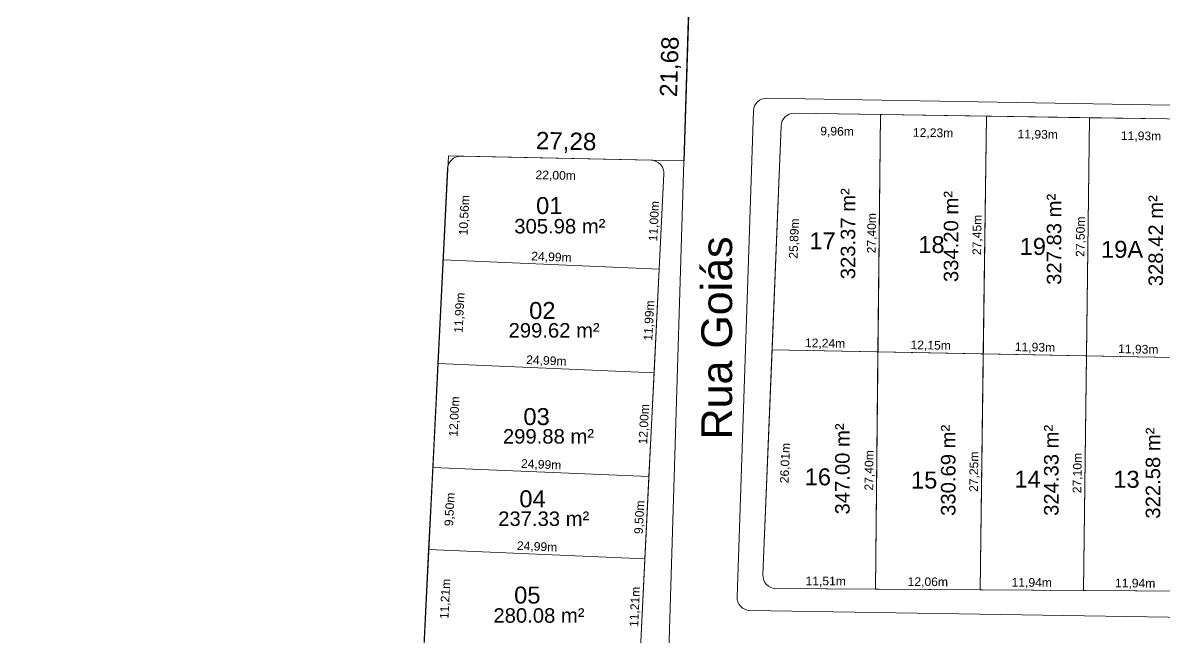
# Model space of a CAD drawing. Header units: metres. Extents: x 3808 to 8215, y 2374 to 6187.
# Drawn here: x 4758 to 4889.8, y 5373.4 to 5444.4 of the extents above; entities that cross this region are included whole.
import ezdxf
from ezdxf.enums import TextEntityAlignment as Align

# ---------------------------------------------------------------- set-up
doc = ezdxf.new("R2010")
doc.units = ezdxf.units.M
for name, color, linetype in [('Areas Lotes', 1, 'Continuous'), ('Calçada', 8, 'Continuous'), ('COTAS', 7, 'Continuous'), ('Lote', 7, 'Continuous'), ('Nome das Ruas', 7, 'Continuous'), ('Nº Lote', 7, 'Continuous'), ('PDF_REGIAO_POLILINHAS', 7, 'Continuous'), ('quadras', 7, 'Continuous')]:
    doc.layers.add(name, color=color, linetype=linetype)
doc.styles.add('Arial', font='arial.ttf')
doc.dimstyles.new('Copy(2) of ISO-25', dxfattribs={"dimtxt": 1, "dimasz": 2.5, "dimexe": 1.25, "dimexo": 0.625, "dimgap": 0.2, "dimtad": 1, "dimtoh": 1, "dimlfac": 1, "dimzin": 1, "dimtxsty": 'Arial', "dimblk": 'NONE', "dimcen": 0, "dimse1": 1, "dimse2": 1, "dimsd1": 1, "dimsd2": 1, "dimclrt": 256, "dimaunit": 1, "dimadec": 3, "dimazin": 0, "dimtfac": 1, "dimtmove": 0, "dimatfit": 3, "dimldrblk": 'NONE', "dimfxl": 1, "dimtolj": 1, "dimtzin": 0, "dimarcsym": 0})
doc.dimstyles.new('COTA 2', dxfattribs={"dimtxt": 1.9, "dimasz": 2.5, "dimexe": 1.25, "dimexo": 0.625, "dimtad": 1, "dimlfac": 1, "dimzin": 1, "dimtxsty": 'Arial', "dimcen": 2.5, "dimse1": 1, "dimse2": 1, "dimsd1": 1, "dimsd2": 1, "dimclrt": 7, "dimadec": 0, "dimazin": 0, "dimtfac": 1, "dimtmove": 0, "dimatfit": 3, "dimfxl": 1, "dimtolj": 1, "dimtzin": 0, "dimarcsym": 0})

# ---------------------------------------------------------------- blocks, each defined once
blk = doc.blocks.new('*D33')
at = {"layer": 'Defpoints', "color": 0, "linetype": 'Continuous', "transparency": 16777216}
for p in [(4844.95, 5379.06), (4856.46, 5378.98), (4856.46, 5378.98)]:
    blk.add_point(p, dxfattribs=at)
at = {"layer": 'COTAS', "linetype": 'Continuous', "lineweight": 5, "transparency": 16777216, "insert": (4850.71, 5379.82), "char_height": 1, "attachment_point": 5, "rotation": 359.6086, "style": 'Arial'}
blk.add_mtext('\\A1;11,51m', dxfattribs=at)
blk = doc.blocks.new('_None')
blk = doc.blocks.new('*D34')
at = {"layer": 'Defpoints', "color": 0, "linetype": 'Continuous', "transparency": 16777216}
for p in [(4856.46, 5378.98), (4868.52, 5378.9), (4868.52, 5378.9)]:
    blk.add_point(p, dxfattribs=at)
at = {"layer": 'COTAS', "linetype": 'Continuous', "lineweight": 5, "transparency": 16777216, "insert": (4862.5, 5379.74), "char_height": 1, "attachment_point": 5, "rotation": 359.6086, "style": 'Arial'}
blk.add_mtext('\\A1;12,06m', dxfattribs=at)
blk = doc.blocks.new('*D35')
at = {"layer": 'Defpoints', "color": 0, "linetype": 'Continuous', "transparency": 16777216}
for p in [(4868.52, 5378.9), (4880.46, 5378.82), (4880.46, 5378.82)]:
    blk.add_point(p, dxfattribs=at)
at = {"layer": 'COTAS', "linetype": 'Continuous', "lineweight": 5, "transparency": 16777216, "insert": (4874.5, 5379.66), "char_height": 1, "attachment_point": 5, "rotation": 359.6086, "style": 'Arial'}
blk.add_mtext('\\A1;11,94m', dxfattribs=at)
blk = doc.blocks.new('*D36')
at = {"layer": 'Defpoints', "color": 0, "linetype": 'Continuous', "transparency": 16777216}
for p in [(4880.46, 5378.82), (4892.4, 5378.73), (4892.4, 5378.73)]:
    blk.add_point(p, dxfattribs=at)
at = {"layer": 'COTAS', "linetype": 'Continuous', "lineweight": 5, "transparency": 16777216, "insert": (4886.44, 5379.58), "char_height": 1, "attachment_point": 5, "rotation": 359.6086, "style": 'Arial'}
blk.add_mtext('\\A1;11,94m', dxfattribs=at)
blk = doc.blocks.new('*D59')
at = {"layer": 'Defpoints', "color": 0, "linetype": 'Continuous', "transparency": 16777216}
for p in [(4880.82, 5405.91), (4880.82, 5405.91), (4892.75, 5405.68)]:
    blk.add_point(p, dxfattribs=at)
at = {"layer": 'COTAS', "linetype": 'Continuous', "lineweight": 5, "transparency": 16777216, "insert": (4886.8, 5406.6), "char_height": 1, "attachment_point": 5, "rotation": 358.9038, "style": 'Arial'}
blk.add_mtext('\\A1;11,93m', dxfattribs=at)
blk = doc.blocks.new('*D60')
at = {"layer": 'Defpoints', "color": 0, "linetype": 'Continuous', "transparency": 16777216}
for p in [(4868.89, 5406.14), (4868.89, 5406.14), (4880.82, 5405.91)]:
    blk.add_point(p, dxfattribs=at)
at = {"layer": 'COTAS', "linetype": 'Continuous', "lineweight": 5, "transparency": 16777216, "insert": (4874.87, 5406.83), "char_height": 1, "attachment_point": 5, "rotation": 358.9038, "style": 'Arial'}
blk.add_mtext('\\A1;11,93m', dxfattribs=at)
blk = doc.blocks.new('*D61')
at = {"layer": 'Defpoints', "color": 0, "linetype": 'Continuous', "transparency": 16777216}
for p in [(4856.74, 5406.37), (4856.74, 5406.37), (4868.89, 5406.14)]:
    blk.add_point(p, dxfattribs=at)
at = {"layer": 'COTAS', "linetype": 'Continuous', "lineweight": 5, "transparency": 16777216, "insert": (4862.83, 5407.06), "char_height": 1, "attachment_point": 5, "rotation": 358.9038, "style": 'Arial'}
blk.add_mtext('\\A1;12,15m', dxfattribs=at)
blk = doc.blocks.new('*D62')
at = {"layer": 'Defpoints', "color": 0, "linetype": 'Continuous', "transparency": 16777216}
for p in [(4844.51, 5406.61), (4844.51, 5406.61), (4856.74, 5406.37)]:
    blk.add_point(p, dxfattribs=at)
at = {"layer": 'COTAS', "linetype": 'Continuous', "lineweight": 5, "transparency": 16777216, "insert": (4850.64, 5407.29), "char_height": 1, "attachment_point": 5, "rotation": 358.9038, "style": 'Arial'}
blk.add_mtext('\\A1;12,24m', dxfattribs=at)
blk = doc.blocks.new('*D65')
at = {"layer": 'Defpoints', "color": 0, "linetype": 'Continuous', "transparency": 16777216}
for p in [(4847.07, 5433.92), (4857.03, 5433.77), (4856.99, 5430.88)]:
    blk.add_point(p, dxfattribs=at)
at = {"layer": 'COTAS', "linetype": 'Continuous', "lineweight": 5, "transparency": 16777216, "insert": (4852.02, 5431.76), "char_height": 1, "attachment_point": 5, "rotation": 359.1424, "style": 'Arial'}
blk.add_mtext('\\A1;9,96m', dxfattribs=at)
blk = doc.blocks.new('*D66')
at = {"layer": 'Defpoints', "color": 0, "linetype": 'Continuous', "transparency": 16777216}
for p in [(4857.03, 5433.77), (4869.25, 5433.59), (4869.21, 5430.7)]:
    blk.add_point(p, dxfattribs=at)
at = {"layer": 'COTAS', "linetype": 'Continuous', "lineweight": 5, "transparency": 16777216, "insert": (4863.11, 5431.59), "char_height": 1, "attachment_point": 5, "rotation": 359.1424, "style": 'Arial'}
blk.add_mtext('\\A1;12,23m', dxfattribs=at)
blk = doc.blocks.new('*D67')
at = {"layer": 'Defpoints', "color": 0, "linetype": 'Continuous', "transparency": 16777216}
for p in [(4869.25, 5433.59), (4881.18, 5433.41), (4881.14, 5430.52)]:
    blk.add_point(p, dxfattribs=at)
at = {"layer": 'COTAS', "linetype": 'Continuous', "lineweight": 5, "transparency": 16777216, "insert": (4875.19, 5431.41), "char_height": 1, "attachment_point": 5, "rotation": 359.1424, "style": 'Arial'}
blk.add_mtext('\\A1;11,93m', dxfattribs=at)
blk = doc.blocks.new('*D68')
at = {"layer": 'Defpoints', "color": 0, "linetype": 'Continuous', "transparency": 16777216}
for p in [(4881.18, 5433.41), (4893.11, 5433.23), (4893.07, 5430.34)]:
    blk.add_point(p, dxfattribs=at)
at = {"layer": 'COTAS', "linetype": 'Continuous', "lineweight": 5, "transparency": 16777216, "insert": (4887.12, 5431.23), "char_height": 1, "attachment_point": 5, "rotation": 359.1424, "style": 'Arial'}
blk.add_mtext('\\A1;11,93m', dxfattribs=at)
blk = doc.blocks.new('*D104')
at = {"layer": 'Defpoints', "color": 0, "linetype": 'Continuous', "transparency": 16777216}
for p in [(4881.18, 5433.41), (4881.18, 5433.41), (4880.82, 5405.91)]:
    blk.add_point(p, dxfattribs=at)
at = {"layer": 'COTAS', "linetype": 'Continuous', "lineweight": 5, "transparency": 16777216, "insert": (4880.2, 5419.67), "char_height": 1, "attachment_point": 5, "rotation": 89.2416, "style": 'Arial'}
blk.add_mtext('\\A1;27,50m', dxfattribs=at)
blk = doc.blocks.new('*D105')
at = {"layer": 'Defpoints', "color": 0, "linetype": 'Continuous', "transparency": 16777216}
for p in [(4869.25, 5433.59), (4869.25, 5433.59), (4868.89, 5406.14)]:
    blk.add_point(p, dxfattribs=at)
at = {"layer": 'COTAS', "linetype": 'Continuous', "lineweight": 5, "transparency": 16777216, "insert": (4868.27, 5419.88), "char_height": 1, "attachment_point": 5, "rotation": 89.2338, "style": 'Arial'}
blk.add_mtext('\\A1;27,45m', dxfattribs=at)
blk = doc.blocks.new('*D106')
at = {"layer": 'Defpoints', "color": 0, "linetype": 'Continuous', "transparency": 16777216}
for p in [(4857.03, 5433.77), (4857.03, 5433.77), (4856.74, 5406.37)]:
    blk.add_point(p, dxfattribs=at)
at = {"layer": 'COTAS', "linetype": 'Continuous', "lineweight": 5, "transparency": 16777216, "insert": (4856.09, 5420.08), "char_height": 1, "attachment_point": 5, "rotation": 89.4063, "style": 'Arial'}
blk.add_mtext('\\A1;27,40m', dxfattribs=at)
blk = doc.blocks.new('*D107')
at = {"layer": 'Defpoints', "color": 0, "linetype": 'Continuous', "transparency": 16777216}
for p in [(4868.89, 5406.14), (4868.52, 5378.9), (4868.52, 5378.9)]:
    blk.add_point(p, dxfattribs=at)
at = {"layer": 'COTAS', "linetype": 'Continuous', "lineweight": 5, "transparency": 16777216, "insert": (4867.9, 5392.53), "char_height": 1, "attachment_point": 5, "rotation": 89.2338, "style": 'Arial'}
blk.add_mtext('\\A1;27,25m', dxfattribs=at)
blk = doc.blocks.new('*D108')
at = {"layer": 'Defpoints', "color": 0, "linetype": 'Continuous', "transparency": 16777216}
for p in [(4880.82, 5405.91), (4880.46, 5378.82), (4880.46, 5378.82)]:
    blk.add_point(p, dxfattribs=at)
at = {"layer": 'COTAS', "linetype": 'Continuous', "lineweight": 5, "transparency": 16777216, "insert": (4879.84, 5392.38), "char_height": 1, "attachment_point": 5, "rotation": 89.2416, "style": 'Arial'}
blk.add_mtext('\\A1;27,10m', dxfattribs=at)
blk = doc.blocks.new('*D109')
at = {"layer": 'Defpoints', "color": 0, "linetype": 'Continuous', "transparency": 16777216}
for p in [(4856.74, 5406.37), (4856.46, 5378.98), (4856.46, 5378.98)]:
    blk.add_point(p, dxfattribs=at)
at = {"layer": 'COTAS', "linetype": 'Continuous', "lineweight": 5, "transparency": 16777216, "insert": (4855.8, 5392.69), "char_height": 1, "attachment_point": 5, "rotation": 89.4063, "style": 'Arial'}
blk.add_mtext('\\A1;27,40m', dxfattribs=at)
blk = doc.blocks.new('*D110')
at = {"layer": 'Defpoints', "color": 0, "linetype": 'Continuous', "transparency": 16777216}
for p in [(4844.51, 5406.61), (4847.42, 5406.49), (4843.46, 5380.62)]:
    blk.add_point(p, dxfattribs=at)
at = {"layer": 'COTAS', "linetype": 'Continuous', "lineweight": 5, "transparency": 16777216, "insert": (4846.1, 5393.53), "char_height": 1, "attachment_point": 5, "rotation": 87.6951, "style": 'Arial'}
blk.add_mtext('\\A1;26,01m', dxfattribs=at)
blk = doc.blocks.new('*D111')
at = {"layer": 'Defpoints', "color": 0, "linetype": 'Continuous', "transparency": 16777216}
for p in [(4845.55, 5432.48), (4848.47, 5432.36), (4844.51, 5406.61)]:
    blk.add_point(p, dxfattribs=at)
at = {"layer": 'COTAS', "linetype": 'Continuous', "lineweight": 5, "transparency": 16777216, "insert": (4847.14, 5419.46), "char_height": 1, "attachment_point": 5, "rotation": 87.6951, "style": 'Arial'}
blk.add_mtext('\\A1;25,89m', dxfattribs=at)
blk = doc.blocks.new('*D1247')
at = {"layer": 'Defpoints', "color": 0, "linetype": 'Continuous', "transparency": 16777216}
for p in [(4829.83, 5382.49), (4829.83, 5382.49), (4829.28, 5371.29)]:
    blk.add_point(p, dxfattribs=at)
at = {"layer": 'COTAS', "linetype": 'Continuous', "lineweight": 5, "transparency": 16777216, "insert": (4828.75, 5376.93), "char_height": 1, "attachment_point": 5, "rotation": 87.1611, "style": 'Arial'}
blk.add_mtext('\\A1;11,21m', dxfattribs=at)
blk = doc.blocks.new('*D1248')
at = {"layer": 'Defpoints', "color": 0, "linetype": 'Continuous', "transparency": 16777216}
for p in [(4830.3, 5391.97), (4830.3, 5391.97), (4829.83, 5382.49)]:
    blk.add_point(p, dxfattribs=at)
at = {"layer": 'COTAS', "linetype": 'Continuous', "lineweight": 5, "transparency": 16777216, "insert": (4829.27, 5387.27), "char_height": 1, "attachment_point": 5, "rotation": 87.1611, "style": 'Arial'}
blk.add_mtext('\\A1;9,50m', dxfattribs=at)
blk = doc.blocks.new('*D1249')
at = {"layer": 'Defpoints', "color": 0, "linetype": 'Continuous', "transparency": 16777216}
for p in [(4830.9, 5403.96), (4830.9, 5403.96), (4830.3, 5391.97)]:
    blk.add_point(p, dxfattribs=at)
at = {"layer": 'COTAS', "linetype": 'Continuous', "lineweight": 5, "transparency": 16777216, "insert": (4829.8, 5398.01), "char_height": 1, "attachment_point": 5, "rotation": 87.1611, "style": 'Arial'}
blk.add_mtext('\\A1;12,00m', dxfattribs=at)
blk = doc.blocks.new('*D1250')
at = {"layer": 'Defpoints', "color": 0, "linetype": 'Continuous', "transparency": 16777216}
for p in [(4831.49, 5415.93), (4831.49, 5415.93), (4830.9, 5403.96)]:
    blk.add_point(p, dxfattribs=at)
at = {"layer": 'COTAS', "linetype": 'Continuous', "lineweight": 5, "transparency": 16777216, "insert": (4830.39, 5409.99), "char_height": 1, "attachment_point": 5, "rotation": 87.1611, "style": 'Arial'}
blk.add_mtext('\\A1;11,99m', dxfattribs=at)
blk = doc.blocks.new('*D1251')
at = {"layer": 'Defpoints', "color": 0, "linetype": 'Continuous', "transparency": 16777216}
for p in [(4832.03, 5426.92), (4832.03, 5426.92), (4831.49, 5415.93)]:
    blk.add_point(p, dxfattribs=at)
at = {"layer": 'COTAS', "linetype": 'Continuous', "lineweight": 5, "transparency": 16777216, "insert": (4830.96, 5421.47), "char_height": 1, "attachment_point": 5, "rotation": 87.1611, "style": 'Arial'}
blk.add_mtext('\\A1;11,00m', dxfattribs=at)
blk = doc.blocks.new('*D1252')
at = {"layer": 'Defpoints', "color": 0, "linetype": 'Continuous', "transparency": 16777216}
for p in [(4807.04, 5427.54), (4806.52, 5416.99), (4809.59, 5416.84)]:
    blk.add_point(p, dxfattribs=at)
at = {"layer": 'COTAS', "linetype": 'Continuous', "lineweight": 5, "transparency": 16777216, "insert": (4809.05, 5422.15), "char_height": 1, "attachment_point": 5, "rotation": 87.1615, "style": 'Arial'}
blk.add_mtext('\\A1;10,56m', dxfattribs=at)
blk = doc.blocks.new('*D1253')
at = {"layer": 'Defpoints', "color": 0, "linetype": 'Continuous', "transparency": 16777216}
for p in [(4806.52, 5416.99), (4805.93, 5405.02), (4808.99, 5404.86)]:
    blk.add_point(p, dxfattribs=at)
at = {"layer": 'COTAS', "linetype": 'Continuous', "lineweight": 5, "transparency": 16777216, "insert": (4808.49, 5410.89), "char_height": 1, "attachment_point": 5, "rotation": 87.1615, "style": 'Arial'}
blk.add_mtext('\\A1;11,99m', dxfattribs=at)
blk = doc.blocks.new('*D1254')
at = {"layer": 'Defpoints', "color": 0, "linetype": 'Continuous', "transparency": 16777216}
for p in [(4805.93, 5405.02), (4805.33, 5393.03), (4808.4, 5392.88)]:
    blk.add_point(p, dxfattribs=at)
at = {"layer": 'COTAS', "linetype": 'Continuous', "lineweight": 5, "transparency": 16777216, "insert": (4807.9, 5398.91), "char_height": 1, "attachment_point": 5, "rotation": 87.1615, "style": 'Arial'}
blk.add_mtext('\\A1;12,00m', dxfattribs=at)
blk = doc.blocks.new('*D1255')
at = {"layer": 'Defpoints', "color": 0, "linetype": 'Continuous', "transparency": 16777216}
for p in [(4805.33, 5393.03), (4804.86, 5383.55), (4807.93, 5383.39)]:
    blk.add_point(p, dxfattribs=at)
at = {"layer": 'COTAS', "linetype": 'Continuous', "lineweight": 5, "transparency": 16777216, "insert": (4807.37, 5388.18), "char_height": 1, "attachment_point": 5, "rotation": 87.1615, "style": 'Arial'}
blk.add_mtext('\\A1;9,50m', dxfattribs=at)
blk = doc.blocks.new('*D1256')
at = {"layer": 'Defpoints', "color": 0, "linetype": 'Continuous', "transparency": 16777216}
for p in [(4804.86, 5383.55), (4804.31, 5372.35), (4807.38, 5372.2)]:
    blk.add_point(p, dxfattribs=at)
at = {"layer": 'COTAS', "linetype": 'Continuous', "lineweight": 5, "transparency": 16777216, "insert": (4806.85, 5377.84), "char_height": 1, "attachment_point": 5, "rotation": 87.1615, "style": 'Arial'}
blk.add_mtext('\\A1;11,21m', dxfattribs=at)
blk = doc.blocks.new('*D1273')
at = {"layer": 'Defpoints', "color": 0, "linetype": 'Continuous', "transparency": 16777216}
for p in [(4808.57, 5428.97), (4830.57, 5428.49), (4808.51, 5426.12)]:
    blk.add_point(p, dxfattribs=at)
at = {"layer": 'COTAS', "linetype": 'Continuous', "lineweight": 5, "transparency": 16777216, "insert": (4819.53, 5426.68), "char_height": 1, "attachment_point": 5, "rotation": 358.7682, "style": 'Arial'}
blk.add_mtext('\\A1;22,00m', dxfattribs=at)
blk = doc.blocks.new('*D1274')
at = {"layer": 'Defpoints', "color": 0, "linetype": 'Continuous', "transparency": 16777216}
for p in [(4806.52, 5416.99), (4831.49, 5415.93), (4831.49, 5415.93)]:
    blk.add_point(p, dxfattribs=at)
at = {"layer": 'COTAS', "linetype": 'Continuous', "lineweight": 5, "transparency": 16777216, "insert": (4819.04, 5417.26), "char_height": 1, "attachment_point": 5, "rotation": 357.5747, "style": 'Arial'}
blk.add_mtext('\\A1;24,99m', dxfattribs=at)
blk = doc.blocks.new('*D1275')
at = {"layer": 'Defpoints', "color": 0, "linetype": 'Continuous', "transparency": 16777216}
for p in [(4805.93, 5405.02), (4830.9, 5403.96), (4830.9, 5403.96)]:
    blk.add_point(p, dxfattribs=at)
at = {"layer": 'COTAS', "linetype": 'Continuous', "lineweight": 5, "transparency": 16777216, "insert": (4818.45, 5405.29), "char_height": 1, "attachment_point": 5, "rotation": 357.5747, "style": 'Arial'}
blk.add_mtext('\\A1;24,99m', dxfattribs=at)
blk = doc.blocks.new('*D1276')
at = {"layer": 'Defpoints', "color": 0, "linetype": 'Continuous', "transparency": 16777216}
for p in [(4805.33, 5393.03), (4830.3, 5391.97), (4830.3, 5391.97)]:
    blk.add_point(p, dxfattribs=at)
at = {"layer": 'COTAS', "linetype": 'Continuous', "lineweight": 5, "transparency": 16777216, "insert": (4817.85, 5393.3), "char_height": 1, "attachment_point": 5, "rotation": 357.5747, "style": 'Arial'}
blk.add_mtext('\\A1;24,99m', dxfattribs=at)
blk = doc.blocks.new('*D1277')
at = {"layer": 'Defpoints', "color": 0, "linetype": 'Continuous', "transparency": 16777216}
for p in [(4804.86, 5383.55), (4829.83, 5382.49), (4829.83, 5382.49)]:
    blk.add_point(p, dxfattribs=at)
at = {"layer": 'COTAS', "linetype": 'Continuous', "lineweight": 5, "transparency": 16777216, "insert": (4817.38, 5383.82), "char_height": 1, "attachment_point": 5, "rotation": 357.5747, "style": 'Arial'}
blk.add_mtext('\\A1;24,99m', dxfattribs=at)
blk = doc.blocks.new('*D7857')
at = {"layer": 'Defpoints', "color": 0, "linetype": 'Continuous', "transparency": 16777216}
for p in [(4807.05, 5429), (4834.32, 5428.41), (4834.32, 5428.41)]:
    blk.add_point(p, dxfattribs=at)
at = {"layer": 'Calçada', "color": 7, "linetype": 'Continuous', "lineweight": 5, "transparency": 16777216, "insert": (4820.73, 5430.53), "char_height": 2, "attachment_point": 5, "rotation": 358.76, "style": 'Arial'}
blk.add_mtext('\\A1;27,28', dxfattribs=at)
blk = doc.blocks.new('*D7858')
at = {"layer": 'Defpoints', "color": 0, "linetype": 'Continuous', "transparency": 16777216}
for p in [(4834.99, 5450.08), (4834.99, 5450.08), (4834.32, 5428.41)]:
    blk.add_point(p, dxfattribs=at)
at = {"layer": 'Calçada', "color": 7, "linetype": 'Continuous', "lineweight": 5, "transparency": 16777216, "insert": (4832.83, 5439.3), "char_height": 2, "attachment_point": 5, "rotation": 88.2489, "style": 'Arial'}
blk.add_mtext('\\A1;21,68', dxfattribs=at)

msp = doc.modelspace()

# ---------------------------------------------------------------- linework, layer by layer
at = {"layer": 'Calçada', "linetype": 'Continuous', "lineweight": 5}
for p, q in [((4834.986, 5450.076), (4826.87, 5184.602)), ((4834.324, 5428.41), (4834.986, 5450.076)), ((5027.924, 5432.533), (4843.887, 5435.661)), ((4842.363, 5434.212), (4840.478, 5378.068)), ((4795.17, 5188.058), (4807.044, 5427.542)), ((5026.633, 5373.48), (4841.952, 5376.518))]:
    msp.add_line(p, q, dxfattribs=at)
for centre, start, end in [((4843.862, 5434.162), 89.02606, 178.07708), ((4841.977, 5378.018), 178.07708, 269.05774)]:
    msp.add_arc(centre, 1.5, start, end, dxfattribs=at)
at = {"layer": 'Lote', "lineweight": 5}
for p, q in [((4856.461, 5378.98), (4857.029, 5433.772)), ((4869.255, 5433.589), (4868.523, 5378.897)), ((4806.521, 5416.991), (4831.489, 5415.933)), ((4925.957, 5405.049), (4844.508, 5406.608)), ((4805.927, 5405.016), (4830.895, 5403.959)), ((4805.333, 5393.031), (4830.301, 5391.973)), ((4804.862, 5383.545), (4829.831, 5382.488))]:
    msp.add_line(p, q, dxfattribs=at)
at = {"layer": 'Lote', "linetype": 'Continuous', "lineweight": 5}
msp.add_line((4881.184, 5433.41), (4880.462, 5378.897), dxfattribs=at)
at = {"layer": 'Lote', "linetype": 'Continuous', "lineweight": 5, "flags": 128}
for points in [[(4857.029, 5433.772), (4847.071, 5433.921, 0.4068344), (4845.55, 5432.481), (4844.508, 5406.608), (4856.745, 5406.374)], [(4808.574, 5428.967, 0.4060239), (4807.044, 5427.542), (4806.521, 5416.991), (4831.489, 5415.933), (4832.034, 5426.92, 0.4224531), (4830.568, 5428.494)], [(4856.745, 5406.374), (4844.508, 5406.608), (4843.462, 5380.619, 0.4240292), (4844.951, 5379.058), (4856.461, 5378.98)]]:
    msp.add_lwpolyline(points, format="xyb", close=True, dxfattribs=at)
for points in [[(4869.255, 5433.589), (4857.029, 5433.772), (4856.745, 5406.374), (4868.888, 5406.141)], [(4880.82, 5405.913), (4881.184, 5433.41), (4869.255, 5433.589), (4868.888, 5406.141)], [(4892.752, 5405.685), (4893.113, 5433.231), (4881.184, 5433.41), (4880.82, 5405.913)], [(4830.895, 5403.959), (4831.489, 5415.933), (4806.521, 5416.991), (4805.927, 5405.016)], [(4856.745, 5406.374), (4856.461, 5378.98), (4868.523, 5378.897), (4868.888, 5406.141)], [(4868.523, 5378.897), (4880.461, 5378.816), (4880.82, 5405.913), (4868.888, 5406.141)], [(4880.82, 5405.913), (4880.461, 5378.816), (4892.399, 5378.734), (4892.752, 5405.685)], [(4830.301, 5391.973), (4830.895, 5403.959), (4805.927, 5405.016), (4805.333, 5393.031)], [(4829.831, 5382.488), (4830.301, 5391.973), (4805.333, 5393.031), (4804.862, 5383.545)], [(4829.275, 5371.294), (4829.831, 5382.488), (4804.862, 5383.545), (4804.307, 5372.351)]]:
    msp.add_lwpolyline(points, close=True, dxfattribs=at)
at = {"layer": 'PDF_REGIAO_POLILINHAS', "lineweight": 5}
msp.add_lwpolyline([(5115.931, 5642.188), (5097.746, 5608.733), (5090.058, 5600.038), (5081.098, 5595.214), (5050.295, 5582.754), (5041.016, 5573.582), (5001.677, 5573.953), (4998.39, 5573.211), (4962.284, 5554.39), (4949.083, 5543.15), (4932.117, 5510.596), (4884.082, 5510.225), (4874.857, 5508.37), (4870.668, 5506.143), (4849.037, 5485.36), (4846.969, 5482.179), (4835.04, 5450.102), (4834.351, 5428.418), (4807.152, 5429.001), (4795.011, 5184.48), (4758.959, 5186.071), (4756.573, 5107.763)], dxfattribs=at)
at = {"layer": 'quadras', "lineweight": 5}
for p, q in [((4847.071, 5433.921), (5024.34, 5431.267)), ((4843.462, 5380.619), (4845.55, 5432.481)), ((4830.568, 5428.494), (4808.574, 5428.967)), ((5022.325, 5377.847), (4844.951, 5379.058))]:
    msp.add_line(p, q, dxfattribs=at)
at = {"layer": 'quadras', "linetype": 'Continuous', "lineweight": 5}
for p, q in [((4795.17, 5188.058), (4807.044, 5427.542)), ((4832.034, 5426.92), (4820.161, 5187.489))]:
    msp.add_line(p, q, dxfattribs=at)
at = {"layer": 'quadras', "lineweight": 5}
for centre, start, end in [((4847.049, 5432.421), 89.14239, 177.69512), ((4844.961, 5380.558), 177.69512, 269.60856)]:
    msp.add_arc(centre, 1.5, start, end, dxfattribs=at)
at = {"layer": 'quadras', "linetype": 'Continuous', "lineweight": 5}
for centre, start, end in [((4808.542, 5427.468), 88.7682, 177.16151), ((4830.536, 5426.995), 357.1611, 88.7682)]:
    msp.add_arc(centre, 1.5, start, end, dxfattribs=at)

# ---------------------------------------------------------------- texts
at = {"layer": 'Areas Lotes', "lineweight": 5, "style": 'Arial'}
for s, p in [('323.37 m²', (4854.114, 5414.757)), ('334.20 m²', (4866.012, 5414.435)), ('327.83 m²', (4877.91, 5414.114)), ('328.42 m²', (4889.648, 5413.953)), ('347.00 m²', (4853.471, 5387.598)), ('330.69 m²', (4865.691, 5387.437)), ('324.33 m²', (4877.589, 5387.437)), ('322.58 m²', (4889.326, 5387.116))]:
    msp.add_text(s, height=1.6726, rotation=90, dxfattribs=at).set_placement(p)
at = {"layer": 'Areas Lotes', "linetype": 'Continuous', "lineweight": 5, "style": 'Arial'}
for s, p in [('305.98 m²', (4814.75, 5420.051)), ('299.62 m²', (4814.093, 5408.026)), ('299.88 m²', (4813.437, 5395.783)), ('237.33 m²', (4812.89, 5386.272)), ('280.08 m²', (4812.341, 5375.099))]:
    msp.add_text(s, height=1.6726, dxfattribs=at).set_placement(p)
at = {"layer": 'Nome das Ruas', "lineweight": 5, "style": 'Arial'}
msp.add_text('Rua Goiás', height=3.55, rotation=90, dxfattribs=at).set_placement((4839.9, 5396.269, 165.916))
at = {"layer": 'Nº Lote', "linetype": 'Continuous', "lineweight": 5, "style": 'Arial'}
for s, p in [('01', (4818.789, 5422.288)), ('17', (4850.348, 5418.218)), ('18', (4862.917, 5417.785)), ('19', (4874.62, 5417.568)), ('19A', (4884.932, 5417.235)), ('02', (4817.99, 5410.172)), ('03', (4817.324, 5397.922)), ('14', (4874.013, 5390.696)), ('13', (4885.433, 5390.681)), ('15', (4862.077, 5390.588)), ('04', (4816.856, 5388.43)), ('05', (4816.256, 5377.312))]:
    msp.add_text(s, height=1.96, dxfattribs=at).set_placement(p, align=Align.CENTER)
msp.add_text('16', height=1.96, dxfattribs=at).set_placement((4849.799, 5390.375), align=Align.BOTTOM_CENTER)

# ---------------------------------------------------------------- dimensions: what is measured, and where the dimension line sits
at = {"layer": 'Calçada', "linetype": 'Continuous', "lineweight": 5}
for p1, p2, picture, middle in [((4834.324, 5428.41), (4834.986, 5450.076), '*D7858', (4832.829, 5439.299)), ((4807.053, 5429), (4834.324, 5428.41), '*D7857', (4820.728, 5430.531))]:
    dim = msp.add_aligned_dim(p1=p1, p2=p2, distance=0, dimstyle='COTA 2', override={"dimtxt": 2}, dxfattribs=at)
    dim.commit()
    dim.dimension.update_dxf_attribs({"geometry": picture, "text_midpoint": middle})
at = {"layer": 'COTAS', "linetype": 'Continuous', "lineweight": 5}
for p1, p2, distance, picture, middle in [((4847.071, 5433.921), (4857.029, 5433.772), -2.887, '*D65', (4852.019, 5431.76)), ((4856.745, 5406.374), (4857.029, 5433.772), 0, '*D106', (4856.086, 5420.081)), ((4868.888, 5406.141), (4869.255, 5433.589), 0, '*D105', (4868.27, 5419.876)), ((4880.82, 5405.913), (4881.184, 5433.41), 0, '*D104', (4880.201, 5419.672)), ((4830.568, 5428.494), (4808.574, 5428.967), 2.848, '*D1273', (4819.527, 5426.685)), ((4807.044, 5427.542), (4806.521, 5416.991), 3.072, '*D1252', (4809.05, 5422.154)), ((4806.521, 5416.991), (4831.489, 5415.933), 0, '*D1274', (4819.039, 5417.262)), ((4805.927, 5405.016), (4830.895, 5403.959), 0, '*D1275', (4818.445, 5405.288)), ((4843.462, 5380.619), (4844.508, 5406.608), -2.918, '*D110', (4846.101, 5393.528)), ((4856.745, 5406.374), (4856.461, 5378.98), 0, '*D109', (4855.802, 5392.685)), ((4868.888, 5406.141), (4868.523, 5378.897), 0, '*D107', (4867.905, 5392.53)), ((4880.82, 5405.913), (4880.461, 5378.816), 0, '*D108', (4879.84, 5392.375)), ((4805.333, 5393.031), (4830.301, 5391.973), 0, '*D1276', (4817.851, 5393.302)), ((4804.862, 5383.545), (4829.831, 5382.488), 0, '*D1277', (4817.38, 5383.817)), ((4844.951, 5379.058), (4856.461, 5378.98), 0, '*D33', (4850.711, 5379.82))]:
    dim = msp.add_aligned_dim(p1=p1, p2=p2, distance=distance, dimstyle='Copy(2) of ISO-25', override={"dimpost": 'm'}, dxfattribs=at)
    dim.commit()
    dim.dimension.update_dxf_attribs({"geometry": picture, "text_midpoint": middle})
for base, p1, p2, angle, picture, middle in [((4869.212, 5430.702), (4857.029, 5433.772), (4869.255, 5433.589), 179.14239, '*D66', (4863.11, 5431.594)), ((4881.141, 5430.523), (4869.255, 5433.589), (4881.184, 5433.41), 179.14239, '*D67', (4875.188, 5431.413)), ((4848.466, 5432.364), (4844.508, 5406.608), (4845.55, 5432.481), 267.69512, '*D111', (4847.145, 5419.459)), ((4893.069, 5430.345), (4881.184, 5433.41), (4893.113, 5433.231), 179.14239, '*D68', (4887.117, 5431.235)), ((4832.034, 5426.92), (4831.489, 5415.933), (4832.034, 5426.92), 267.1611, '*D1251', (4830.962, 5421.467)), ((4808.995, 5404.864), (4806.521, 5416.991), (4805.927, 5405.016), 87.16151, '*D1253', (4808.492, 5410.891)), ((4831.489, 5415.933), (4830.895, 5403.959), (4831.489, 5415.933), 267.1611, '*D1250', (4830.392, 5409.986)), ((4844.508, 5406.608), (4856.745, 5406.374), (4844.508, 5406.608), 358.90377, '*D62', (4850.642, 5407.292)), ((4856.745, 5406.374), (4868.888, 5406.141), (4856.745, 5406.374), 358.90377, '*D61', (4862.832, 5407.058)), ((4868.888, 5406.141), (4880.82, 5405.913), (4868.888, 5406.141), 358.90377, '*D60', (4874.869, 5406.828)), ((4880.82, 5405.913), (4892.752, 5405.685), (4880.82, 5405.913), 358.90377, '*D59', (4886.801, 5406.6)), ((4808.401, 5392.879), (4805.927, 5405.016), (4805.333, 5393.031), 87.16151, '*D1254', (4807.898, 5398.911)), ((4830.895, 5403.959), (4830.301, 5391.973), (4830.895, 5403.959), 267.1611, '*D1249', (4829.798, 5398.006)), ((4807.93, 5383.393), (4805.333, 5393.031), (4804.862, 5383.545), 87.16151, '*D1255', (4807.365, 5388.176)), ((4830.301, 5391.973), (4829.831, 5382.488), (4830.301, 5391.973), 267.1611, '*D1248', (4829.266, 5387.27)), ((4807.375, 5372.199), (4804.862, 5383.545), (4804.307, 5372.351), 87.16151, '*D1256', (4806.853, 5377.836)), ((4829.831, 5382.488), (4829.275, 5371.294), (4829.831, 5382.488), 267.1611, '*D1247', (4828.753, 5376.931)), ((4868.523, 5378.897), (4856.461, 5378.98), (4868.523, 5378.897), 179.60856, '*D34', (4862.498, 5379.74)), ((4880.461, 5378.816), (4868.523, 5378.897), (4880.461, 5378.816), 179.60856, '*D35', (4874.498, 5379.658)), ((4892.399, 5378.734), (4880.461, 5378.816), (4892.399, 5378.734), 179.60856, '*D36', (4886.435, 5379.576))]:
    dim = msp.add_linear_dim(base=base, p1=p1, p2=p2, angle=angle, dimstyle='Copy(2) of ISO-25', override={"dimpost": 'm', "dimtmove": 1}, dxfattribs=at)
    dim.commit()
    dim.dimension.update_dxf_attribs({"geometry": picture, "text_midpoint": middle})

doc.saveas('drawing.dxf')
